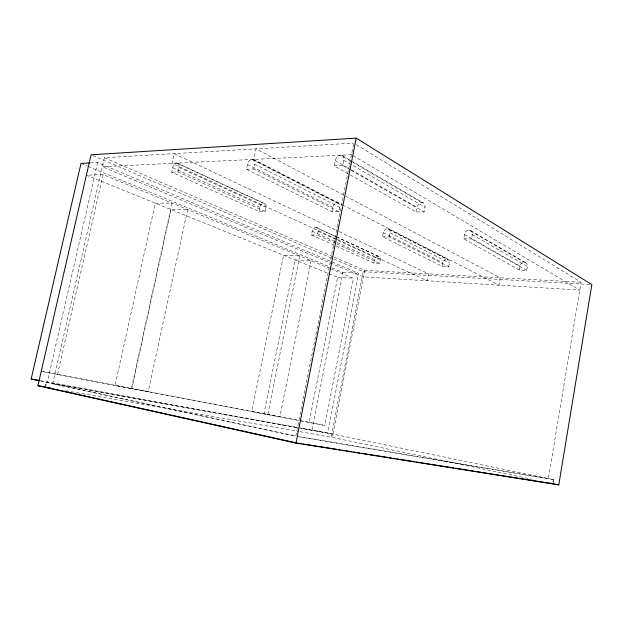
<?xml version="1.0" encoding="UTF-8"?>
<svg xmlns="http://www.w3.org/2000/svg" width="623" height="623" viewBox="0 0 623 623"><rect width="100%" height="100%" fill="white"/><g stroke="black" fill="none" stroke-linecap="round" stroke-linejoin="round"><path stroke-width="0.47" stroke-dasharray="3.12 2.34" d="M552.944 482.054L553.356 479.593M553.224 483.806L553.909 479.702L332.409 433.966L300.893 428.281M356.255 144.645L581.057 282.258L548.357 478.62L298.69 436.559M519.364 270.055L520.049 266.153A4.104 3.528 -54.6 0 1 524.402 262.4A4.104 3.528 -54.6 0 1 527.385 266.48L526.708 270.413L519.364 270.055L463.73 238.757L464.517 234.443A4.54 3.715 -57.8 0 1 469.189 230.206L524.387 262.4M526.708 270.413L471.51 238.944L472.296 234.606A4.54 3.715 -57.8 0 0 469.189 230.206M448.7 266.652L449.378 262.961A3.824 3.138 -61.5 0 0 446.808 259.137L387.444 228.758A4.213 3.263 -63 0 0 383.293 232.714L382.522 236.74L442.221 266.34L448.7 266.652L389.297 236.904L382.522 236.74M442.221 266.34L442.898 262.672A3.824 3.138 -61.5 0 1 446.808 259.137M416.039 211.921L416.919 207.264A4.922 3.847 -59.6 0 1 421.849 202.6A4.922 3.847 -59.6 0 1 425.026 207.257L424.146 211.945L416.039 211.921L334.162 165.85L335.213 160.609A5.576 3.995 -61.7 0 1 340.532 155.174L352.143 161.957M336.965 237.231L315.9 227.488A3.933 2.874 -66.1 0 0 312.17 231.203L311.414 234.972L373.847 263.046L379.609 263.319L380.271 259.846A3.598 2.804 -65.2 0 0 378.06 256.248L337.845 237.643M389.297 236.904L390.076 232.862A4.213 3.263 -63 0 0 387.451 228.758M92.866 155.579L363.201 271.714L331.187 437.167L532.112 479.289M332.409 433.966L331.81 437.377L299.562 431.622M334.349 257.229L364.657 270.335L332.986 434.138L300.465 428.281M373.847 263.046L374.516 259.581A3.598 2.804 -65.2 0 1 378.06 256.248M43.213 371.705L324.801 425.462L353.443 278.201L330.12 268.544M90.242 162.922L97.64 162.525L358.677 273.302L327.682 433.04L40.705 380.731M299.616 420.517L309.148 422.332L337.666 277.212L328.664 273.552M312.068 429.815L342.923 272.391L330.361 267.166M331.958 211.672L332.814 207.35A4.54 3.333 -64 0 1 337.168 203.012A4.54 3.333 -64 0 1 339.8 207.342L338.943 211.688L331.958 211.672L246.428 169.261L247.448 164.441A5.093 3.403 -65.2 0 1 252.074 159.449A5.093 3.403 -65.2 0 1 254.675 164.129L339.8 207.342M350.266 169.83L342.705 165.523L343.756 160.243A5.576 3.995 -61.7 0 0 340.532 155.174M353.591 144.006L295.824 436.077L52.737 383.659L104.36 157.736L353.763 143.119M335.781 243.461L317.372 235.12L318.135 231.328A3.933 2.874 -66.1 0 0 315.908 227.488M265.172 211.47L266.013 207.412A4.221 2.913 -66.6 0 0 263.809 203.371L176.768 163.094A4.696 2.92 -67.3 0 0 172.703 167.704L171.722 172.166L259.09 211.454L265.172 211.47L177.913 171.925L171.722 172.166M259.09 211.454L259.931 207.42A4.221 2.913 -66.6 0 1 263.809 203.371M338.943 211.688L253.654 168.981L254.675 164.129M177.913 171.925L178.894 167.431A4.696 2.92 -67.3 0 0 176.776 163.094M57.448 374.602L103.091 174.557L329.217 268.17M44.786 387.07L45.876 382.327L297.085 427.604M45.479 387.202L46.561 382.46M97.64 162.525L47.231 382.475L40.612 381.042M103.091 174.557L86.457 175.211L327.76 273.186M246.428 169.261L253.654 168.981M334.162 165.85L342.705 165.523M311.414 234.972L317.372 235.12M463.73 238.757L471.51 238.944M364.657 270.335L581.057 282.258M363.201 271.714L589.911 284.501M342.923 272.391L358.677 273.302M337.666 277.212L353.443 278.201M298.362 436.707L553.909 479.702M65.836 390.761L298.604 431.451M52.737 383.659L299.507 428.11M41.313 371.324L298.666 420.338M309.148 422.332L324.801 425.462M45.876 382.327L295.567 436.217M80.998 163.413L87.282 166.03M88.178 166.403L329.466 266.792M104.36 157.736L333.461 256.84M336.661 243.858L379.609 263.319M172.703 167.704L259.931 207.42M312.17 231.203L374.516 259.581M178.894 167.431L266.013 207.412M318.135 231.328L380.271 259.846M336.295 238.936L171.948 163.351L174.082 153.647L338.196 231.164M337.183 239.341L427.308 280.794L428.593 273.855L339.076 231.577M177.423 163.171L264.448 203.464M316.539 227.59L378.667 256.357M247.448 164.441L332.814 207.35M383.293 232.714L442.898 262.672M390.076 232.862L449.378 262.961M253.514 159.838L338.569 203.425M388.822 229.171L448.124 259.55M252.058 159.449L337.16 203.012M343.584 205.45L253.826 159.395L256.045 148.842L500.23 277.803L498.93 285.163L344.449 205.894M335.213 160.609L350.399 169.285M351.216 169.752L416.919 207.264M464.517 234.443L520.049 266.153M351.107 170.305L424.146 211.945M343.756 160.243L425.026 207.257M472.296 234.606L527.385 266.48M342.245 155.594L350.539 160.438M351.372 160.921L423.484 203.036M470.77 230.65L525.898 262.844M352.968 162.439L421.833 202.6M311.157 260.694L279.891 416.919L263.957 413.727L295.053 259.908L311.157 260.694M299.756 255.975L267.765 414.614L251.77 411.406L283.574 255.243L299.756 255.975M187.648 209.562L148.142 391.859L131.85 388.565L171.013 209.546L187.648 209.562M171.987 203.082L131.375 388.666L115.084 385.372L155.329 203.176L171.987 203.082M351.481 154.675L102.304 166.715L363.388 276.9L579.756 290.092L351.481 154.675"/><path stroke-width="0.93" d="M558.776 484.881L591.85 284.61L356.231 138.119L91.083 154.808L37.917 385.738L295.972 443.093L558.776 484.881L549.813 483.098M295.972 443.093L356.231 138.119M39.662 380.84L31.15 379.002L80.998 163.413L89.323 162.969M295.209 442.642L297.194 442.984M299.048 443.257L301.034 443.599M302.895 443.864L304.865 444.215M306.734 444.479L316.375 446.045M318.267 446.317L336.521 449.23M338.429 449.565L340.36 449.845M342.261 450.172L344.2 450.452M346.1 450.787L351.886 451.683M353.771 452.01L355.733 452.29M357.61 452.617L359.572 452.905M361.441 453.233L387.436 457.344M389.25 457.664L391.275 457.96M393.09 458.271L395.122 458.575M396.921 458.886L398.961 459.182M400.76 459.501L414.334 461.635M416.102 461.947L449.876 467.305M451.582 467.6L453.723 467.92M455.421 468.208L552.671 483.697M37.917 385.738L44.622 386.914M50.525 388.074L45.479 387.202L294.329 442.47M31.15 379.002L39.747 380.56"/></g></svg>
